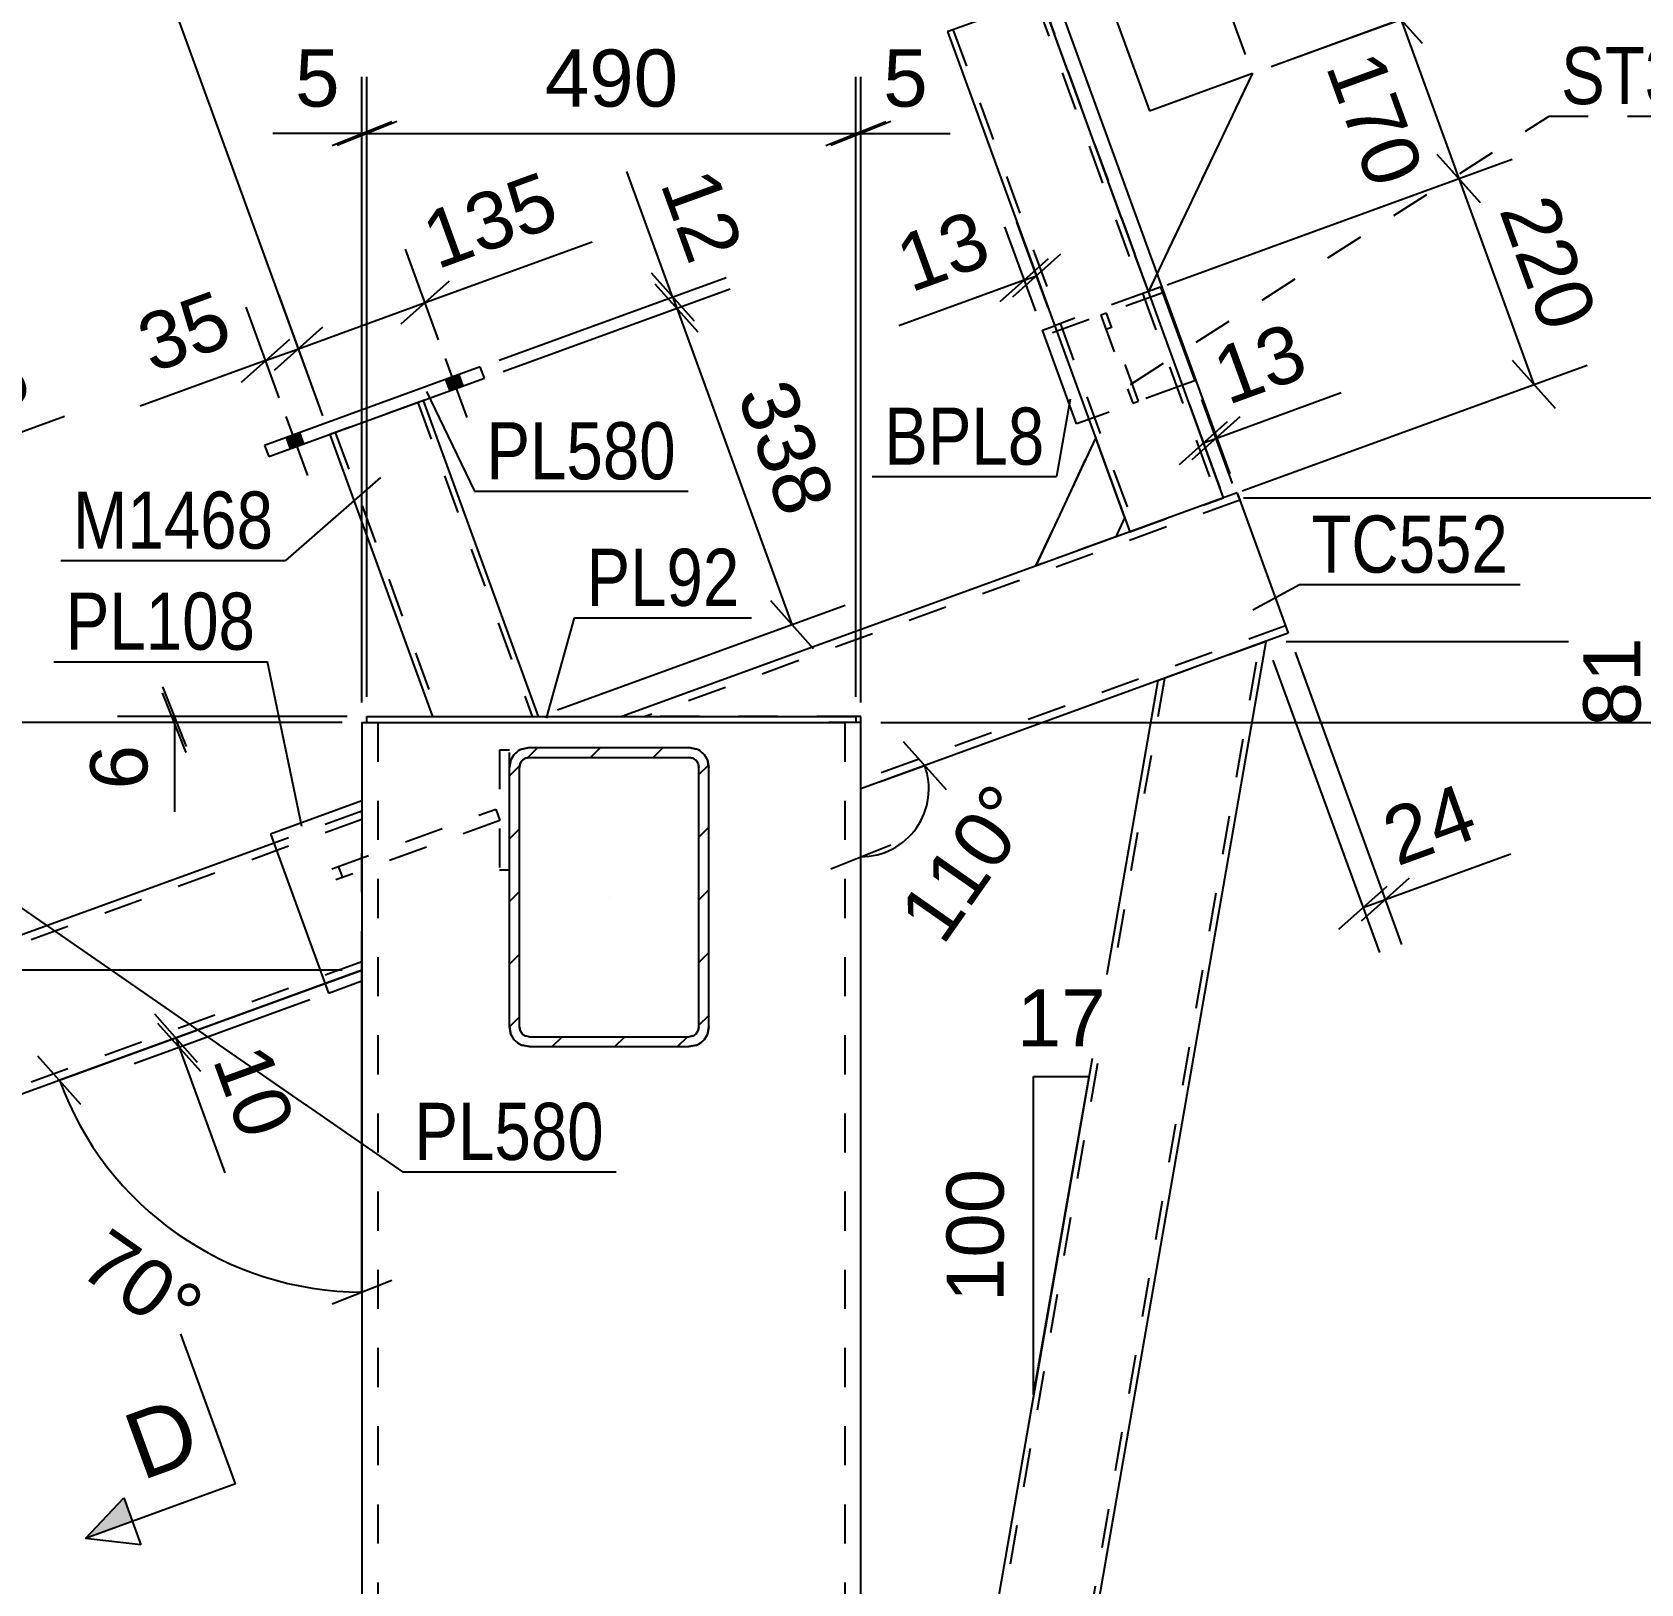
# Model space of a CAD drawing. Header units: millimetres. Extents: x -353 to 488, y -226 to 368.
# Drawn here: x -29 to 51.6, y 249.1 to 326.9 of the extents above; entities that cross this region are included whole.
import ezdxf

# ---------------------------------------------------------------- set-up
doc = ezdxf.new("R2010")
doc.units = ezdxf.units.MM
doc.linetypes.add('DXK_LINE_DOT2', pattern=[3.9198, 1.9599, -1.9599])
doc.linetypes.add('DXK_LINE_DOT3', pattern=[5.9187, 2.979, -0.9799, 0.9799, -0.9799])
doc.styles.add('Arial', font='ARIAL.TTF', dxfattribs={"height": 0.2})
doc.styles.add('Arial Narrow', font='ARIALN.TTF', dxfattribs={"height": 0.2})

# ---------------------------------------------------------------- blocks, each defined once
blk = doc.blocks.new('Part-284857872-1293 - 1136')
at = {"color": 7, "linetype": 'DXK_LINE_DOT2'}
for p, q in [((24.812, 312.769), (24.53, 312.666)), ((24.53, 312.666), (26.137, 308.25)), ((24.786, 311.962), (25.068, 312.064)), ((26.419, 308.352), (24.812, 312.769)), ((26.137, 308.25), (26.419, 308.352))]:
    blk.add_line(p, q, dxfattribs=at)
blk = doc.blocks.new('Part-284857872-1222 - 1136')
at = {"linetype": 'Continuous'}
h = blk.add_hatch(dxfattribs=at)
h.set_pattern_fill('', scale=0.7, style=0, pattern_type=0)
h.set_pattern_definition([(45, (-5.1124, 276.9896), (-1.57154, 1.57154), [])])
h.paths.add_polyline_path([(-5.112, 289.99), (-5.112, 276.99), (-5.036, 276.607), (-4.819, 276.282), (-4.495, 276.066), (-4.112, 275.99), (3.888, 275.99), (4.27, 276.066), (4.595, 276.282), (4.812, 276.607), (4.888, 276.99), (4.888, 289.99), (4.812, 290.372), (4.595, 290.697), (4.27, 290.913), (3.888, 290.99), (-4.112, 290.99), (-4.495, 290.913), (-4.819, 290.697), (-5.036, 290.372)])
h.paths.add_polyline_path([(-4.466, 290.343), (-4.304, 290.452), (-4.112, 290.49), (3.888, 290.49), (4.079, 290.452), (4.241, 290.343), (4.35, 290.181), (4.388, 289.99), (4.388, 276.99), (4.35, 276.798), (4.241, 276.636), (4.079, 276.528), (3.888, 276.49), (-4.112, 276.49), (-4.304, 276.528), (-4.466, 276.636), (-4.574, 276.798), (-4.612, 276.99), (-4.612, 289.99), (-4.574, 290.181)])
at = {"color": 7, "linetype": 'DXK_LINE_DOT2'}
for p, q in [((-5.112, 289.99), (-5.036, 290.372)), ((-4.495, 290.913), (-4.112, 290.99)), ((-4.112, 290.49), (-4.304, 290.452)), ((-4.112, 290.99), (3.888, 290.99)), ((-4.112, 290.49), (3.888, 290.49)), ((3.888, 290.99), (4.27, 290.913)), ((4.079, 290.452), (3.888, 290.49)), ((4.812, 290.372), (4.888, 289.99)), ((-5.112, 276.99), (-5.112, 289.99)), ((-4.574, 290.181), (-4.612, 289.99)), ((-4.612, 276.99), (-4.612, 289.99)), ((4.388, 289.99), (4.35, 290.181)), ((4.388, 276.99), (4.388, 289.99)), ((4.888, 276.99), (4.888, 289.99)), ((-5.036, 276.607), (-5.112, 276.99)), ((-4.612, 276.99), (-4.574, 276.798)), ((4.35, 276.798), (4.388, 276.99)), ((4.888, 276.99), (4.812, 276.607)), ((-4.112, 275.99), (-4.495, 276.066)), ((-4.304, 276.528), (-4.112, 276.49)), ((-4.112, 276.49), (3.888, 276.49)), ((-4.112, 275.99), (3.888, 275.99)), ((3.888, 276.49), (4.079, 276.528)), ((4.27, 276.066), (3.888, 275.99))]:
    blk.add_line(p, q, dxfattribs=at)
at = {"color": 2, "linetype": 'Continuous'}
for p, q in [((-5.036, 290.372), (-5.112, 289.99)), ((-4.112, 290.99), (-4.495, 290.913)), ((-4.304, 290.452), (-4.112, 290.49)), ((-4.112, 290.99), (3.888, 290.99)), ((-4.112, 290.49), (3.888, 290.49)), ((4.27, 290.913), (3.888, 290.99)), ((3.888, 290.49), (4.079, 290.452)), ((4.888, 289.99), (4.812, 290.372)), ((-5.112, 276.99), (-5.112, 289.99)), ((-4.612, 289.99), (-4.574, 290.181)), ((-4.612, 276.99), (-4.612, 289.99)), ((4.35, 290.181), (4.388, 289.99)), ((4.388, 276.99), (4.388, 289.99)), ((4.888, 276.99), (4.888, 289.99)), ((-5.112, 276.99), (-5.036, 276.607)), ((-4.574, 276.798), (-4.612, 276.99)), ((4.388, 276.99), (4.35, 276.798)), ((4.812, 276.607), (4.888, 276.99)), ((-4.495, 276.066), (-4.112, 275.99)), ((-4.112, 276.49), (-4.304, 276.528)), ((-4.112, 276.49), (3.888, 276.49)), ((-4.112, 275.99), (3.888, 275.99)), ((4.079, 276.528), (3.888, 276.49)), ((3.888, 275.99), (4.27, 276.066))]:
    blk.add_line(p, q, dxfattribs=at)
at = {"color": 7, "linetype": 'DXK_LINE_DOT3'}
blk.add_line((-0.112, 283.49), (-0.112, 283.49), dxfattribs=at)
at = {"color": 7, "linetype": 'DXK_LINE_DOT2'}
for centre, radius, start, end in [((-4.112, 289.99), 1, 112.5, 157.5), ((-4.112, 289.99), 0.5, 112.5, 157.5), ((3.888, 289.99), 0.5, 22.5, 67.5), ((3.888, 289.99), 1, 22.5, 67.5), ((-4.112, 276.99), 1, 202.5, 247.5), ((-4.112, 276.99), 0.5, 202.5, 247.5), ((3.888, 276.99), 0.5, 292.5, 337.5), ((3.888, 276.99), 1, 292.5, 337.5)]:
    blk.add_arc(centre, radius, start, end, dxfattribs=at)
at = {"color": 2, "linetype": 'Continuous'}
for centre, radius, start, end in [((-4.112, 289.99), 1, 112.5, 157.5), ((-4.112, 289.99), 0.5, 112.5, 157.5), ((3.888, 289.99), 0.5, 22.5, 67.5), ((3.888, 289.99), 1, 22.5, 67.5), ((-4.112, 276.99), 1, 202.5, 247.5), ((-4.112, 276.99), 0.5, 202.5, 247.5), ((3.888, 276.99), 0.5, 292.5, 337.5), ((3.888, 276.99), 1, 292.5, 337.5)]:
    blk.add_arc(centre, radius, start, end, dxfattribs=at)
blk = doc.blocks.new('Part-284857872-1226 - 1136')
at = {"color": 7, "linetype": 'DXK_LINE_DOT2'}
for p, q in [((-12.5, 287.376), (-38.205, 278.02)), ((-12.5, 287.801), (-16.908, 286.197)), ((-12.5, 279.82), (-12.5, 287.801)), ((-33.643, 280.106), (-37.637, 278.652)), ((-12.5, 280.246), (-35.913, 271.724)), ((-12.5, 279.82), (-14.343, 279.149)), ((-38.342, 278.396), (-35.776, 271.348)), ((-31.078, 273.058), (-35.072, 271.604))]:
    blk.add_line(p, q, dxfattribs=at)
at = {"color": 2, "linetype": 'Continuous'}
for p, q in [((-16.908, 286.197), (-33.643, 280.106)), ((-14.343, 279.149), (-31.078, 273.058)), ((-37.637, 278.652), (-38.342, 278.396)), ((-35.072, 271.604), (-35.776, 271.348))]:
    blk.add_line(p, q, dxfattribs=at)
blk = doc.blocks.new('Part-284857872-1292 - 1136')
at = {"color": 7, "linetype": 'DXK_LINE_DOT2'}
for p, q in [((27.629, 313.794), (21.709, 311.64)), ((26.911, 313.852), (22.212, 312.142)), ((28.623, 309.154), (23.925, 307.444))]:
    blk.add_line(p, q, dxfattribs=at)
at = {"color": 2, "linetype": 'Continuous'}
for p, q in [((27.526, 314.076), (26.911, 313.852)), ((27.526, 314.076), (29.236, 309.378)), ((21.606, 311.921), (22.212, 312.142)), ((23.316, 307.223), (21.606, 311.921)), ((29.236, 309.378), (28.623, 309.154)), ((23.925, 307.444), (23.316, 307.223))]:
    blk.add_line(p, q, dxfattribs=at)
blk = doc.blocks.new('Part-284857872-1290 - 1136')
at = {"color": 7, "linetype": 'DXK_LINE_DOT2'}
for p, q in [((21.28, 300.096), (24.267, 306.504)), ((24.267, 306.504), (25.722, 302.511)), ((25.722, 302.511), (25.274, 301.55)), ((25.274, 301.55), (21.28, 300.096))]:
    blk.add_line(p, q, dxfattribs=at)
blk = doc.blocks.new('Part-284857872-1313 - 1136')
at = {"color": 7, "linetype": 'DXK_LINE_DOT2'}
for p, q in [((-14.008, 284.912), (-5.792, 287.902)), ((-5.792, 287.902), (-5.587, 287.338)), ((-5.587, 287.338), (-13.803, 284.348)), ((-13.467, 284.47), (-13.672, 285.034))]:
    blk.add_line(p, q, dxfattribs=at)
blk = doc.blocks.new('Part-284857872-1243 - 1136')
at = {"color": 2, "linetype": 'Continuous'}
for p, q in [((-12.25, 292.239), (-12.25, 292.539)), ((-12.25, 292.539), (12.25, 292.539)), ((-12.25, 292.239), (-11.704, 292.239)), ((12.25, 292.239), (11.704, 292.239)), ((12.25, 292.539), (12.25, 292.239))]:
    blk.add_line(p, q, dxfattribs=at)
at = {"color": 7, "linetype": 'DXK_LINE_DOT2'}
blk.add_line((-11.704, 292.239), (11.704, 292.239), dxfattribs=at)
blk = doc.blocks.new('Part-284857872-1245 - 1136')
at = {"color": 2, "linetype": 'Continuous'}
for p, q in [((-17.079, 286.666), (-12.5, 288.333)), ((-17.079, 286.666), (-14.172, 278.679)), ((-14.172, 278.679), (-12.5, 279.288))]:
    blk.add_line(p, q, dxfattribs=at)
at = {"color": 7, "linetype": 'DXK_LINE_DOT2'}
blk.add_line((-12.5, 288.333), (-12.5, 279.288), dxfattribs=at)
blk = doc.blocks.new('Part-284857872-1296 - 1136')
at = {"color": 2, "linetype": 'Continuous'}
for p, q in [((-12.5, 292.239), (-12.5, 55.6)), ((-12.5, 292.239), (-12.25, 292.239)), ((-11.704, 292.239), (-10.9, 292.239)), ((-10.9, 292.239), (11.704, 292.239)), ((12.5, 292.239), (12.25, 292.239)), ((12.5, 55.6), (12.5, 292.239))]:
    blk.add_line(p, q, dxfattribs=at)
at = {"color": 7, "linetype": 'DXK_LINE_DOT2'}
for p, q in [((-12.378, 292.239), (-11.704, 292.239)), ((-11.7, 292.239), (-11.7, 55.6)), ((12.25, 292.239), (10.9, 292.239)), ((11.7, 292.239), (11.7, 55.6))]:
    blk.add_line(p, q, dxfattribs=at)
blk = doc.blocks.new('Part-284857872-1247 - 1136')
at = {"color": 7, "linetype": 'DXK_LINE_DOT2'}
for p, q in [((-5.036, 290.372), (-5.112, 289.99)), ((-4.112, 290.99), (-4.495, 290.913)), ((-4.304, 290.452), (-4.112, 290.49)), ((-4.112, 290.99), (3.888, 290.99)), ((-4.112, 290.49), (3.888, 290.49)), ((4.27, 290.913), (3.888, 290.99)), ((3.888, 290.49), (4.079, 290.452)), ((4.888, 289.99), (4.812, 290.372)), ((-5.112, 276.99), (-5.112, 289.99)), ((-4.612, 289.99), (-4.574, 290.181)), ((-4.612, 276.99), (-4.612, 289.99)), ((4.35, 290.181), (4.388, 289.99)), ((4.388, 276.99), (4.388, 289.99)), ((4.888, 276.99), (4.888, 289.99)), ((-5.112, 276.99), (-5.036, 276.607)), ((-4.574, 276.798), (-4.612, 276.99)), ((4.388, 276.99), (4.35, 276.798)), ((4.812, 276.607), (4.888, 276.99)), ((-4.495, 276.066), (-4.112, 275.99)), ((-4.112, 276.49), (-4.304, 276.528)), ((-4.112, 276.49), (3.888, 276.49)), ((-4.112, 275.99), (3.888, 275.99)), ((4.079, 276.528), (3.888, 276.49)), ((3.888, 275.99), (4.27, 276.066))]:
    blk.add_line(p, q, dxfattribs=at)
at = {"color": 7, "linetype": 'DXK_LINE_DOT3'}
blk.add_line((-0.112, 283.49), (-0.112, 283.49), dxfattribs=at)
at = {"color": 7, "linetype": 'DXK_LINE_DOT2'}
for centre, radius, start, end in [((-4.112, 289.99), 1, 112.5, 157.5), ((-4.112, 289.99), 0.5, 112.5, 157.5), ((3.888, 289.99), 0.5, 22.5, 67.5), ((3.888, 289.99), 1, 22.5, 67.5), ((-4.112, 276.99), 1, 202.5, 247.5), ((-4.112, 276.99), 0.5, 202.5, 247.5), ((3.888, 276.99), 0.5, 292.5, 337.5), ((3.888, 276.99), 1, 292.5, 337.5)]:
    blk.add_arc(centre, radius, start, end, dxfattribs=at)
blk = doc.blocks.new('Part-284857872-1267 - 1136')
at = {"color": 7, "linetype": 'DXK_LINE_DOT2'}
for p, q in [((-5.112, 290.854), (-5.612, 290.854)), ((-5.612, 290.854), (-5.612, 284.854)), ((-5.112, 284.854), (-5.112, 290.854)), ((-5.612, 284.854), (-5.112, 284.854))]:
    blk.add_line(p, q, dxfattribs=at)
blk = doc.blocks.new('Part-284857872-1287 - 1136')
at = {"color": 7, "linetype": 'DXK_LINE_DOT2'}
for p, q in [((21.534, 328.603), (24.496, 329.682)), ((24.496, 329.682), (26.962, 322.917)), ((26.911, 313.852), (21.534, 328.603)), ((32.126, 324.8), (26.911, 313.852)), ((26.962, 322.917), (32.126, 324.8))]:
    blk.add_line(p, q, dxfattribs=at)
blk = doc.blocks.new('Part-284857872-1272 - 1136')
at = {"color": 2, "linetype": 'Continuous'}
for p, q in [((31.36, 303.765), (0.519, 292.539)), ((31.36, 303.765), (33.925, 296.717)), ((33.925, 296.717), (12.5, 288.919)), ((12.5, 292.539), (12.25, 292.539)), ((12.5, 292.239), (12.5, 292.539))]:
    blk.add_line(p, q, dxfattribs=at)
at = {"color": 7, "linetype": 'DXK_LINE_DOT2'}
for p, q in [((31.497, 303.389), (1.688, 292.539)), ((31.44, 303.545), (31.36, 303.765)), ((33.788, 297.093), (12.5, 289.345)), ((12.25, 292.539), (0.519, 292.539)), ((12.5, 288.919), (12.5, 292.239))]:
    blk.add_line(p, q, dxfattribs=at)
blk = doc.blocks.new('Part-284857872-1273 - 1136')
at = {"color": 2, "linetype": 'Continuous'}
for p, q in [((12.5, 179.622), (32.811, 296.312)), ((27.393, 294.339), (12.5, 208.779))]:
    blk.add_line(p, q, dxfattribs=at)
at = {"color": 7, "linetype": 'DXK_LINE_DOT2'}
for p, q in [((12.5, 181.371), (32.486, 296.193)), ((32.811, 296.312), (27.393, 294.339)), ((27.718, 294.458), (12.5, 207.03)), ((12.5, 208.779), (12.5, 179.622))]:
    blk.add_line(p, q, dxfattribs=at)
blk = doc.blocks.new('Part-284857872-1277 - 1136')
at = {"color": 7, "linetype": 'DXK_LINE_DOT2'}
for p, q in [((-9.419, 308.398), (-14.118, 306.688)), ((-9.701, 308.295), (-3.966, 292.539)), ((-13.836, 306.79), (-8.649, 292.539)), ((-8.968, 292.539), (-3.647, 292.539))]:
    blk.add_line(p, q, dxfattribs=at)
at = {"color": 2, "linetype": 'Continuous'}
for p, q in [((-3.647, 292.539), (-9.419, 308.398)), ((-14.118, 306.688), (-8.968, 292.539))]:
    blk.add_line(p, q, dxfattribs=at)
blk = doc.blocks.new('Part-284857872-1278 - 1136')
at = {"color": 2, "linetype": 'Continuous'}
for p, q in [((-6.57, 310.073), (-17.377, 306.14)), ((-6.365, 309.509), (-6.57, 310.073)), ((-17.172, 305.576), (-6.365, 309.509)), ((-17.377, 306.14), (-17.172, 305.576))]:
    blk.add_line(p, q, dxfattribs=at)
blk = doc.blocks.new('Part-284857872-1286 - 1136')
at = {"color": 2, "linetype": 'Continuous'}
for p, q in [((16.88, 326.906), (21.447, 328.571)), ((16.837, 326.891), (16.88, 326.906)), ((16.837, 326.891), (25.979, 301.806)), ((30.678, 303.517), (26.911, 313.852))]:
    blk.add_line(p, q, dxfattribs=at)
at = {"color": 7, "linetype": 'DXK_LINE_DOT2'}
for p, q in [((21.253, 328.5), (30.396, 303.414)), ((21.492, 328.587), (21.447, 328.571)), ((21.492, 328.587), (21.447, 328.571)), ((21.534, 328.603), (21.492, 328.587)), ((21.492, 328.587), (21.534, 328.603)), ((21.534, 328.603), (26.911, 313.852)), ((17.119, 326.993), (17.14, 327.001)), ((17.119, 326.993), (26.262, 301.907)), ((25.98, 301.805), (30.678, 303.517)), ((25.979, 301.806), (25.98, 301.805))]:
    blk.add_line(p, q, dxfattribs=at)
blk = doc.blocks.new('Part-284857872-1289 - 1136')
at = {"color": 2, "linetype": 'Continuous'}
for p, q in [((24.267, 306.504), (21.28, 300.096)), ((24.267, 306.504), (25.722, 302.511)), ((25.722, 302.511), (25.274, 301.55))]:
    blk.add_line(p, q, dxfattribs=at)
at = {"color": 7, "linetype": 'DXK_LINE_DOT2'}
blk.add_line((25.274, 301.55), (21.28, 300.096), dxfattribs=at)
blk = doc.blocks.new('Part-284857872-1291 - 1136')
at = {"color": 7, "linetype": 'DXK_LINE_DOT2'}
blk.add_line((21.534, 328.603), (24.496, 329.682), dxfattribs=at)
at = {"color": 2, "linetype": 'Continuous'}
for p, q in [((24.496, 329.682), (26.962, 322.917)), ((26.911, 313.852), (21.534, 328.603)), ((32.126, 324.8), (26.911, 313.852)), ((26.962, 322.917), (32.126, 324.8))]:
    blk.add_line(p, q, dxfattribs=at)
blk = doc.blocks.new('Bolt-284857872-1322 - 1136')
at = {"linetype": 'Continuous'}
for points in [[(-7.651, 309.68), (-8.309, 309.44), (-8.104, 308.877), (-7.446, 309.116)], [(-7.651, 309.68), (-8.309, 309.44), (-8.104, 308.877), (-7.446, 309.116)], [(-15.638, 306.773), (-16.296, 306.533), (-16.091, 305.969), (-15.433, 306.209)], [(-15.638, 306.773), (-16.296, 306.533), (-16.091, 305.969), (-15.433, 306.209)]]:
    blk.add_hatch(color=1, dxfattribs=at).paths.add_polyline_path(points)
at = {"color": 1, "linetype": 'Continuous'}
for p, q in [((-8.322, 310.5), (-7.245, 307.54)), ((-8.322, 310.5), (-7.245, 307.54)), ((-7.651, 309.68), (-7.446, 309.116)), ((-7.651, 309.68), (-7.446, 309.116)), ((-8.309, 309.44), (-8.104, 308.877)), ((-8.309, 309.44), (-8.104, 308.877)), ((-16.309, 307.593), (-15.232, 304.633)), ((-16.309, 307.593), (-15.232, 304.633)), ((-16.296, 306.533), (-16.091, 305.969)), ((-16.296, 306.533), (-16.091, 305.969)), ((-15.638, 306.773), (-15.433, 306.209)), ((-15.638, 306.773), (-15.433, 306.209))]:
    blk.add_line(p, q, dxfattribs=at)
blk = doc.blocks.new('StraightDimension-284857872-19636 - 1136')
at = {"color": 7, "linetype": 'Continuous'}
for p, q in [((-5.425, 309.851), (5.95, 313.992)), ((4.349, 311.813), (2.195, 314.221)), ((3.272, 313.017), (9.044, 297.159)), ((7.967, 298.363), (10.121, 295.954)), ((-2.707, 292.881), (11.722, 298.133))]:
    blk.add_line(p, q, dxfattribs=at)
at = {"color": 0}
blk.add_wipeout([(8.209, 301.646), (12.156, 303.083), (9.464, 310.479), (5.517, 309.042)], dxfattribs=at)
at = {"color": 3, "style": 'Arial'}
blk.add_text('338', height=2.8652, rotation=-69.99825, dxfattribs=at).set_placement((6.286, 308.684))
blk = doc.blocks.new('AngleDimension-284857872-19152 - 1136')
at = {"color": 7, "linetype": 'Continuous'}
for p, q in [((-27.66, 274.302), (-12.5, 279.82)), ((-12.5, 263.687), (-12.5, 279.82)), ((-13.44, 279.478), (-27.66, 274.302)), ((-26.583, 273.098), (-28.737, 275.507)), ((-14, 263.087), (-11, 264.287))]:
    blk.add_line(p, q, dxfattribs=at)
blk.add_arc((-12.5, 279.82), 16.133, 199.99974, 270, dxfattribs=at)
at = {"color": 0}
blk.add_wipeout([(-21.711, 260.348), (-19.302, 263.789), (-25.238, 267.946), (-27.647, 264.505)], dxfattribs=at)
at = {"color": 3, "style": 'Arial'}
blk.add_text('70°', height=2.8652, rotation=-35.00199, dxfattribs=at).set_placement((-26.811, 264.653))
blk = doc.blocks.new('StraightDimension-284857872-19063 - 1136')
at = {"color": 7, "linetype": 'Continuous'}
for p, q in [((-79.72, 290.739), (-80.92, 293.739)), ((-13.5, 292.239), (-92.739, 292.239)), ((-80.32, 271.348), (-80.32, 292.239)), ((-80.92, 272.848), (-79.72, 269.848)), ((-36.777, 271.348), (-92.739, 271.348))]:
    blk.add_line(p, q, dxfattribs=at)
at = {"color": 0}
blk.add_wipeout([(-81.07, 285.729), (-85.27, 285.729), (-85.27, 277.858), (-81.07, 277.858)], dxfattribs=at)
at = {"color": 3, "style": 'Arial'}
blk.add_text('418', height=2.8652, rotation=90.00021, dxfattribs=at).set_placement((-81.67, 278.458))
at = {"color": 0, "linetype": 'Continuous'}
blk.add_wipeout([(-81.02, 292.839), (-81.02, 297.039), (-93.339, 297.039), (-93.339, 292.839)], dxfattribs=at)
at = {"color": 3, "linetype": 'Continuous', "style": 'Arial'}
blk.add_text('13923', height=2.8652, dxfattribs=at).set_placement((-92.739, 293.439))
blk = doc.blocks.new('StraightDimension-284857872-19088 - 1136')
at = {"color": 7, "linetype": 'Continuous'}
for p, q in [((12.25, 293.539), (12.25, 324.625)), ((12.5, 293.239), (12.5, 324.625)), ((10.75, 321.175), (13.75, 322.375)), ((14, 322.375), (11, 321.175)), ((12.25, 321.775), (12.5, 321.775)), ((12.5, 321.775), (16.974, 321.775)), ((12.5, 321.775), (16.974, 321.775))]:
    blk.add_line(p, q, dxfattribs=at)
at = {"color": 0}
blk.add_wipeout([(16.449, 322.525), (16.449, 326.725), (13.025, 326.725), (13.025, 322.525)], dxfattribs=at)
at = {"color": 3, "style": 'Arial'}
blk.add_text('5', height=2.865, dxfattribs=at).set_placement((13.625, 323.125))
blk = doc.blocks.new('StraightDimension-284857872-19089 - 1136')
at = {"color": 7, "linetype": 'Continuous'}
for p, q in [((-12.25, 293.539), (-12.25, 324.625)), ((12.25, 293.539), (12.25, 324.625)), ((-10.75, 322.375), (-13.75, 321.175)), ((-12.25, 321.775), (12.25, 321.775)), ((10.75, 321.175), (13.75, 322.375))]:
    blk.add_line(p, q, dxfattribs=at)
at = {"color": 0}
blk.add_wipeout([(3.935, 322.525), (3.935, 326.725), (-3.935, 326.725), (-3.935, 322.525)], dxfattribs=at)
at = {"color": 3, "style": 'Arial'}
blk.add_text('490', height=2.8652, dxfattribs=at).set_placement((-3.335, 323.125))
blk = doc.blocks.new('StraightDimension-284857872-19090 - 1136')
at = {"color": 7, "linetype": 'Continuous'}
for p, q in [((-12.5, 293.239), (-12.5, 324.625)), ((-12.25, 293.539), (-12.25, 324.625)), ((-12.5, 321.775), (-16.974, 321.775)), ((-12.5, 321.775), (-16.974, 321.775)), ((-14, 321.175), (-11, 322.375)), ((-10.75, 322.375), (-13.75, 321.175)), ((-12.5, 321.775), (-12.25, 321.775))]:
    blk.add_line(p, q, dxfattribs=at)
at = {"color": 0}
blk.add_wipeout([(-13.025, 322.525), (-13.025, 326.725), (-16.449, 326.725), (-16.449, 322.525)], dxfattribs=at)
at = {"color": 3, "style": 'Arial'}
blk.add_text('5', height=2.865, dxfattribs=at).set_placement((-15.849, 323.125))
blk = doc.blocks.new('AngleDimension-284857872-19109 - 1136')
at = {"color": 7, "linetype": 'Continuous'}
for p, q in [((21.162, 274.501), (23.94, 274.501)), ((21.162, 258.541), (23.94, 274.501)), ((21.162, 258.541), (21.162, 274.501)), ((22.71, 267.439), (23.94, 274.501))]:
    blk.add_line(p, q, dxfattribs=at)
at = {"color": 0}
for points in [[(25.374, 275.401), (25.374, 279.601), (19.727, 279.601), (19.727, 275.401)], [(20.262, 270.456), (16.062, 270.456), (16.062, 262.585), (20.262, 262.585)]]:
    blk.add_wipeout(points, dxfattribs=at)
at = {"color": 3, "style": 'Arial'}
blk.add_text('17', height=2.8652, dxfattribs=at).set_placement((20.327, 276.001))
blk.add_text('100', height=2.8652, rotation=90.00021, dxfattribs=at).set_placement((19.662, 263.185))
blk = doc.blocks.new('AngleDimension-284857872-19135 - 1136')
at = {"color": 7, "linetype": 'Continuous'}
for p, q in [((14.625, 291.289), (16.779, 288.88)), ((15.702, 290.084), (12.5, 288.919)), ((13.44, 289.261), (15.702, 290.084)), ((12.5, 285.511), (12.5, 288.919)), ((11, 284.911), (14, 286.111))]:
    blk.add_line(p, q, dxfattribs=at)
blk.add_arc((12.5, 288.919), 3.407, 270, 19.99994, dxfattribs=at)
at = {"color": 0}
blk.add_wipeout([(22.185, 287.918), (18.745, 290.327), (13.313, 282.569), (16.753, 280.16)], dxfattribs=at)
at = {"color": 3, "style": 'Arial'}
blk.add_text('110°', height=2.8652, rotation=54.99822, dxfattribs=at).set_placement((16.606, 280.996))
blk = doc.blocks.new('StraightDimension-284857872-19156 - 1136')
at = {"color": 7, "linetype": 'Continuous'}
for p, q in [((-22.503, 294.039), (-21.303, 291.039)), ((-21.303, 290.739), (-22.503, 293.739)), ((-13.25, 292.539), (-24.753, 292.539)), ((-13.5, 292.239), (-24.753, 292.239)), ((-21.903, 292.239), (-21.903, 292.539)), ((-21.903, 292.239), (-21.903, 287.766)), ((-21.903, 292.239), (-21.903, 287.766))]:
    blk.add_line(p, q, dxfattribs=at)
at = {"color": 0}
blk.add_wipeout([(-22.653, 291.714), (-26.853, 291.714), (-26.853, 288.291), (-22.653, 288.291)], dxfattribs=at)
at = {"color": 3, "style": 'Arial'}
blk.add_text('6', height=2.865, rotation=90.00021, dxfattribs=at).set_placement((-23.253, 288.891))
blk = doc.blocks.new('StraightDimension-284857872-19567 - 1136')
at = {"color": 7, "linetype": 'Continuous'}
for p, q in [((-8.664, 311.44), (-10.314, 315.974)), ((-14.46, 307.627), (-16.657, 313.665)), ((-8.135, 314.373), (-10.544, 312.219)), ((-15.682, 310.987), (-9.339, 313.296)), ((-16.887, 309.91), (-14.478, 312.064))]:
    blk.add_line(p, q, dxfattribs=at)
at = {"color": 0}
blk.add_wipeout([(-1.707, 316.872), (-3.143, 320.819), (-10.539, 318.127), (-9.103, 314.18)], dxfattribs=at)
at = {"color": 7, "linetype": 'Continuous'}
blk.add_line((-9.339, 313.296), (-0.957, 316.347), dxfattribs=at)
blk.add_line((-9.339, 313.296), (-0.957, 316.347), dxfattribs=at)
at = {"color": 3, "style": 'Arial'}
blk.add_text('135', height=2.8652, rotation=20.00196, dxfattribs=at).set_placement((-8.744, 314.949))
blk = doc.blocks.new('StraightDimension-284857872-19967 - 1136')
at = {"color": 7, "linetype": 'Continuous'}
for p, q in [((27.85, 314.195), (45.146, 320.496)), ((41.391, 320.725), (43.545, 318.317)), ((42.468, 319.521), (46.234, 309.185)), ((31.617, 303.859), (48.912, 310.161)), ((47.311, 307.981), (45.157, 310.389))]:
    blk.add_line(p, q, dxfattribs=at)
at = {"color": 0}
blk.add_wipeout([(46.403, 310.912), (50.349, 312.35), (47.655, 319.745), (43.708, 318.307)], dxfattribs=at)
at = {"color": 3, "style": 'Arial'}
blk.add_text('220', height=2.8652, rotation=-69.98107, dxfattribs=at).set_placement((44.477, 317.949))
blk = doc.blocks.new('StraightDimension-284857872-19568 - 1136')
at = {"color": 7, "linetype": 'Continuous'}
for p, q in [((-14.46, 307.627), (-16.657, 313.665)), ((-16.651, 308.532), (-18.302, 313.067)), ((-14.478, 312.064), (-16.887, 309.91)), ((-18.531, 309.312), (-16.123, 311.465)), ((-17.327, 310.389), (-15.682, 310.987))]:
    blk.add_line(p, q, dxfattribs=at)
at = {"color": 0}
blk.add_wipeout([(-18.077, 310.914), (-19.513, 314.861), (-24.82, 312.929), (-23.383, 308.982)], dxfattribs=at)
at = {"color": 7, "linetype": 'Continuous'}
blk.add_line((-17.327, 310.389), (-23.62, 308.098), dxfattribs=at)
blk.add_line((-17.327, 310.389), (-23.62, 308.098), dxfattribs=at)
at = {"color": 3, "style": 'Arial'}
blk.add_text('35', height=2.8652, rotation=20.00196, dxfattribs=at).set_placement((-23.025, 309.751))
blk = doc.blocks.new('StraightDimension-284857872-19758 - 1136')
at = {"color": 7, "linetype": 'Continuous'}
for p, q in [((-31.919, 293.93), (-36.762, 307.235)), ((-34.583, 305.634), (-36.991, 303.48)), ((-37.715, 290.118), (-43.105, 304.926)), ((-42.13, 302.248), (-35.787, 304.557)), ((-43.334, 301.172), (-40.926, 303.325))]:
    blk.add_line(p, q, dxfattribs=at)
at = {"color": 0}
blk.add_wipeout([(-28.154, 308.134), (-29.591, 312.08), (-36.987, 309.388), (-35.55, 305.441)], dxfattribs=at)
at = {"color": 7, "linetype": 'Continuous'}
blk.add_line((-35.787, 304.557), (-27.404, 307.608), dxfattribs=at)
blk.add_line((-35.787, 304.557), (-27.404, 307.608), dxfattribs=at)
at = {"color": 3, "style": 'Arial'}
blk.add_text('135', height=2.8652, rotation=20.00196, dxfattribs=at).set_placement((-35.192, 306.21))
blk = doc.blocks.new('StraightDimension-284857872-19637 - 1136')
at = {"color": 7, "linetype": 'Continuous'}
for p, q in [((-5.631, 310.415), (5.745, 314.556)), ((1.99, 314.785), (4.144, 312.377)), ((-5.425, 309.851), (5.95, 313.992)), ((4.349, 311.813), (2.195, 314.221)), ((3.067, 313.581), (3.272, 313.017))]:
    blk.add_line(p, q, dxfattribs=at)
at = {"color": 0}
blk.add_wipeout([(3.592, 314.331), (7.539, 315.767), (5.607, 321.074), (1.661, 319.637)], dxfattribs=at)
at = {"color": 7, "linetype": 'Continuous'}
blk.add_line((3.067, 313.581), (0.776, 319.874), dxfattribs=at)
blk.add_line((3.067, 313.581), (0.776, 319.874), dxfattribs=at)
at = {"color": 3, "style": 'Arial'}
blk.add_text('12', height=2.8652, rotation=-69.99825, dxfattribs=at).set_placement((2.43, 319.279))
blk = doc.blocks.new('StraightDimension-284857872-19825 - 1136')
at = {"color": 7, "linetype": 'Continuous'}
for p, q in [((28.965, 308.215), (30.497, 304.012)), ((29.579, 308.438), (31.111, 304.235)), ((28.472, 305.189), (30.879, 307.344)), ((31.493, 307.567), (29.085, 305.413)), ((29.676, 306.267), (30.289, 306.49))]:
    blk.add_line(p, q, dxfattribs=at)
at = {"color": 0}
blk.add_wipeout([(35.831, 309.308), (34.393, 313.254), (29.087, 311.321), (30.525, 307.375)], dxfattribs=at)
at = {"color": 7, "linetype": 'Continuous'}
blk.add_line((30.289, 306.49), (36.581, 308.784), dxfattribs=at)
blk.add_line((30.289, 306.49), (36.581, 308.784), dxfattribs=at)
at = {"color": 3, "style": 'Arial'}
blk.add_text('13', height=2.8652, rotation=20.02487, dxfattribs=at).set_placement((30.883, 308.144))
blk = doc.blocks.new('StraightDimension-284857872-19968 - 1136')
at = {"color": 7, "linetype": 'Continuous'}
for p, q in [((33.066, 325.142), (41.812, 328.329)), ((38.48, 328.711), (40.635, 326.303)), ((39.557, 327.507), (42.467, 319.521)), ((27.85, 314.195), (44.722, 320.342)), ((43.545, 318.317), (41.39, 320.724))]:
    blk.add_line(p, q, dxfattribs=at)
at = {"color": 0}
blk.add_wipeout([(37.709, 318.122), (41.655, 319.559), (38.96, 326.955), (35.014, 325.517)], dxfattribs=at)
at = {"color": 3, "style": 'Arial'}
blk.add_text('170', height=2.8652, rotation=-69.98107, dxfattribs=at).set_placement((35.783, 325.159))
blk = doc.blocks.new('StraightDimension-284857872-19969 - 1136')
at = {"color": 7, "linetype": 'Continuous'}
for p, q in [((36.015, 335.476), (38.169, 333.068)), ((25.436, 330.024), (39.77, 335.247)), ((37.092, 334.272), (39.557, 327.507)), ((33.066, 325.142), (42.235, 328.483)), ((40.634, 326.303), (38.48, 328.711))]:
    blk.add_line(p, q, dxfattribs=at)
at = {"color": 0}
blk.add_wipeout([(40.376, 327.448), (44.323, 328.886), (41.628, 336.282), (37.682, 334.844)], dxfattribs=at)
at = {"color": 3, "style": 'Arial'}
blk.add_text('144', height=2.8652, rotation=-69.98107, dxfattribs=at).set_placement((38.451, 334.485))
blk = doc.blocks.new('StraightDimension-284857872-21434 - 1136')
at = {"color": 7, "linetype": 'Continuous'}
for p, q in [((-15.283, 278.807), (-24.084, 275.604)), ((-15.112, 278.337), (-23.913, 275.134)), ((-22.906, 277.629), (-20.752, 275.22)), ((-20.581, 274.75), (-22.734, 277.159)), ((-21.829, 276.425), (-21.658, 275.955))]:
    blk.add_line(p, q, dxfattribs=at)
at = {"color": 0}
blk.add_wipeout([(-18.842, 270.411), (-14.895, 271.848), (-16.827, 277.154), (-20.773, 275.718)], dxfattribs=at)
at = {"color": 7, "linetype": 'Continuous'}
blk.add_line((-21.658, 275.955), (-19.367, 269.661), dxfattribs=at)
blk.add_line((-21.658, 275.955), (-19.367, 269.661), dxfattribs=at)
at = {"color": 3, "style": 'Arial'}
blk.add_text('10', height=2.8652, rotation=-69.99825, dxfattribs=at).set_placement((-20.004, 275.359))
blk = doc.blocks.new('StraightDimension-284857872-21490 - 1136')
at = {"color": 7, "linetype": 'Continuous'}
for p, q in [((31.784, 325.739), (23.679, 347.983)), ((24.051, 330.904), (18.514, 346.101)), ((25.859, 346.382), (23.451, 344.228)), ((19.489, 343.423), (24.655, 345.305)), ((18.285, 342.346), (20.693, 344.5))]:
    blk.add_line(p, q, dxfattribs=at)
at = {"color": 0}
blk.add_wipeout([(32.287, 348.884), (30.849, 352.83), (23.454, 350.136), (24.891, 346.19)], dxfattribs=at)
at = {"color": 7, "linetype": 'Continuous'}
blk.add_line((24.655, 345.305), (33.037, 348.359), dxfattribs=at)
blk.add_line((24.655, 345.305), (33.037, 348.359), dxfattribs=at)
at = {"color": 3, "style": 'Arial'}
blk.add_text('110', height=2.8652, rotation=20.01915, dxfattribs=at).set_placement((25.25, 346.959))
blk = doc.blocks.new('StraightDimension-284857872-22024 - 1136')
at = {"color": 7, "linetype": 'Continuous'}
for p, q in [((-65.984, 279.82), (-65.984, 288.741)), ((-65.984, 279.82), (-65.984, 288.741)), ((-66.584, 281.32), (-65.384, 278.32)), ((-13.5, 279.82), (-68.834, 279.82)), ((-65.984, 271.348), (-65.984, 279.82)), ((-65.384, 269.848), (-66.584, 272.848)), ((-36.777, 271.348), (-68.834, 271.348))]:
    blk.add_line(p, q, dxfattribs=at)
at = {"color": 0}
blk.add_wipeout([(-66.734, 288.216), (-70.934, 288.216), (-70.934, 280.345), (-66.734, 280.345)], dxfattribs=at)
at = {"color": 3, "style": 'Arial'}
blk.add_text('169', height=2.8652, rotation=90.00021, dxfattribs=at).set_placement((-67.334, 280.945))
blk = doc.blocks.new('StraightDimension-284857872-22444 - 1136')
at = {"color": 7, "linetype": 'Continuous'}
for p, q in [((52.326, 305.017), (53.526, 302.017)), ((31.678, 303.517), (65.344, 303.517)), ((52.926, 296.312), (52.926, 303.517)), ((53.526, 294.812), (52.326, 297.812)), ((33.811, 296.312), (82.444, 296.312))]:
    blk.add_line(p, q, dxfattribs=at)
at = {"color": 0}
blk.add_wipeout([(57.876, 303.85), (53.676, 303.85), (53.676, 295.979), (57.876, 295.979)], dxfattribs=at)
at = {"color": 3, "style": 'Arial'}
blk.add_text('144', height=2.8652, rotation=90.00021, dxfattribs=at).set_placement((57.276, 296.579))
at = {"color": 0, "linetype": 'Continuous'}
blk.add_wipeout([(65.944, 304.117), (65.944, 308.317), (53.626, 308.317), (53.626, 304.117)], dxfattribs=at)
at = {"color": 3, "linetype": 'Continuous', "style": 'Arial'}
blk.add_text('14149', height=2.8652, dxfattribs=at).set_placement((54.226, 304.717))
blk = doc.blocks.new('StraightDimension-284857872-22445 - 1136')
at = {"color": 7, "linetype": 'Continuous'}
for p, q in [((52.326, 297.812), (53.526, 294.812)), ((33.811, 296.312), (82.444, 296.312)), ((52.926, 292.239), (52.926, 296.312)), ((53.526, 290.739), (52.326, 293.739)), ((13.5, 292.239), (69.844, 292.239))]:
    blk.add_line(p, q, dxfattribs=at)
at = {"color": 0, "linetype": 'Continuous'}
blk.add_wipeout([(83.044, 296.912), (83.044, 301.112), (70.726, 301.112), (70.726, 296.912)], dxfattribs=at)
at = {"color": 3, "linetype": 'Continuous', "style": 'Arial'}
blk.add_text('14005', height=2.8652, dxfattribs=at).set_placement((71.326, 297.512))
at = {"color": 0}
blk.add_wipeout([(52.176, 297.099), (47.976, 297.099), (47.976, 291.452), (52.176, 291.452)], dxfattribs=at)
at = {"color": 3, "style": 'Arial'}
blk.add_text('81', height=2.8652, rotation=90.00021, dxfattribs=at).set_placement((51.576, 292.052))
blk = doc.blocks.new('StraightDimension-284857872-22446 - 1136')
at = {"color": 7, "linetype": 'Continuous'}
for p, q in [((53.526, 290.739), (52.326, 293.739)), ((13.5, 292.239), (69.844, 292.239)), ((52.926, 179.622), (52.926, 292.239)), ((52.326, 181.122), (53.526, 178.122)), ((13.5, 179.622), (65.344, 179.622))]:
    blk.add_line(p, q, dxfattribs=at)
at = {"color": 0, "linetype": 'Continuous'}
blk.add_wipeout([(70.444, 292.839), (70.444, 297.039), (58.126, 297.039), (58.126, 292.839)], dxfattribs=at)
at = {"color": 0}
blk.add_wipeout([(52.176, 240.978), (47.976, 240.978), (47.976, 230.883), (52.176, 230.883)], dxfattribs=at)
at = {"color": 3, "linetype": 'Continuous', "style": 'Arial'}
blk.add_text('13923', height=2.8652, dxfattribs=at).set_placement((58.726, 293.439))
at = {"color": 3, "style": 'Arial'}
blk.add_text('2252', height=2.8652, rotation=90.00021, dxfattribs=at).set_placement((51.576, 231.483))
blk = doc.blocks.new('StraightDimension-284857872-22481 - 1136')
at = {"color": 7, "linetype": 'Continuous'}
for p, q in [((33.153, 295.372), (38.491, 280.707)), ((34.267, 295.777), (39.605, 281.112)), ((36.466, 281.885), (38.874, 284.039)), ((39.988, 284.444), (37.58, 282.29)), ((37.67, 282.962), (38.784, 283.367))]:
    blk.add_line(p, q, dxfattribs=at)
at = {"color": 0}
blk.add_wipeout([(44.327, 286.183), (42.891, 290.13), (37.584, 288.198), (39.021, 284.252)], dxfattribs=at)
at = {"color": 7, "linetype": 'Continuous'}
blk.add_line((38.784, 283.367), (45.077, 285.658), dxfattribs=at)
blk.add_line((38.784, 283.367), (45.077, 285.658), dxfattribs=at)
at = {"color": 3, "style": 'Arial'}
blk.add_text('24', height=2.8652, rotation=20.00196, dxfattribs=at).set_placement((39.379, 285.021))
blk = doc.blocks.new('StraightDimension-284857872-28257 - 1136')
at = {"color": 7, "linetype": 'Continuous'}
for p, q in [((21.264, 312.861), (19.72, 317.103)), ((21.87, 313.082), (20.326, 317.324)), ((19.49, 313.348), (21.899, 315.502)), ((22.505, 315.723), (20.097, 313.569)), ((20.695, 314.425), (21.301, 314.646))]:
    blk.add_line(p, q, dxfattribs=at)
at = {"color": 0}
blk.add_wipeout([(19.945, 314.951), (18.508, 318.897), (13.202, 316.966), (14.638, 313.019)], dxfattribs=at)
at = {"color": 7, "linetype": 'Continuous'}
blk.add_line((20.695, 314.425), (14.401, 312.135), dxfattribs=at)
blk.add_line((20.695, 314.425), (14.401, 312.135), dxfattribs=at)
at = {"color": 3, "style": 'Arial'}
blk.add_text('13', height=2.8652, rotation=20.00196, dxfattribs=at).set_placement((14.997, 313.788))
blk = doc.blocks.new('StraightDimension-284857872-35057 - 1136')
at = {"color": 7, "linetype": 'Continuous'}
for p, q in [((31.018, 304.705), (12.358, 355.973)), ((16.477, 327.933), (6.983, 354.017)), ((14.537, 354.372), (12.128, 352.218)), ((7.958, 351.339), (13.332, 353.295)), ((6.753, 350.262), (9.162, 352.416))]:
    blk.add_line(p, q, dxfattribs=at)
at = {"color": 0}
blk.add_wipeout([(20.965, 356.871), (19.529, 360.818), (12.133, 358.126), (13.569, 354.179)], dxfattribs=at)
at = {"color": 7, "linetype": 'Continuous'}
blk.add_line((13.332, 353.295), (21.715, 356.346), dxfattribs=at)
blk.add_line((13.332, 353.295), (21.715, 356.346), dxfattribs=at)
at = {"color": 3, "style": 'Arial'}
blk.add_text('114', height=2.8652, rotation=20.00196, dxfattribs=at).set_placement((13.928, 354.948))
blk = doc.blocks.new('StraightDimension-284857872-35058 - 1136')
at = {"color": 7, "linetype": 'Continuous'}
for p, q in [((16.477, 327.933), (6.983, 354.017)), ((6.753, 350.262), (9.162, 352.416)), ((-25.886, 339.021), (7.958, 351.339)), ((-14.46, 307.627), (-26.861, 341.699)), ((-24.681, 340.097), (-27.09, 337.944))]:
    blk.add_line(p, q, dxfattribs=at)
at = {"color": 0}
blk.add_wipeout([(-5.523, 347.231), (-6.959, 351.177), (-14.355, 348.485), (-12.919, 344.538)], dxfattribs=at)
at = {"color": 3, "style": 'Arial'}
blk.add_text('720', height=2.8652, rotation=20.00196, dxfattribs=at).set_placement((-12.56, 345.307))
blk = doc.blocks.new('StraightDimension-284857872-35059 - 1136')
at = {"color": 7, "linetype": 'Continuous'}
for p, q in [((-14.46, 307.627), (-26.861, 341.699)), ((-27.09, 337.944), (-24.681, 340.097)), ((-52.048, 329.498), (-25.886, 339.021)), ((-37.715, 290.118), (-53.023, 332.176)), ((-50.844, 330.575), (-53.252, 328.421))]:
    blk.add_line(p, q, dxfattribs=at)
at = {"color": 0}
blk.add_wipeout([(-35.525, 336.311), (-36.962, 340.257), (-44.358, 337.565), (-42.922, 333.618)], dxfattribs=at)
at = {"color": 3, "style": 'Arial'}
blk.add_text('557', height=2.8652, rotation=20.00196, dxfattribs=at).set_placement((-42.563, 334.387))
blk = doc.blocks.new('Mark-284857872-19183 - 1136')
at = {"color": 30, "linetype": 'Continuous'}
for p, q in [((-9.267, 308.848), (-6.863, 303.838)), ((-6.863, 303.838), (3.841, 303.838))]:
    blk.add_line(p, q, dxfattribs=at)
at = {"color": 0}
blk.add_wipeout([(3.241, 304.438), (3.241, 307.438), (-6.263, 307.438), (-6.263, 304.438)], dxfattribs=at)
blk.add_wipeout([(3.241, 304.438), (3.241, 307.438), (-6.263, 307.438), (-6.263, 304.438)], dxfattribs=at)
at = {"color": 3, "style": 'Arial Narrow'}
blk.add_text('PL580', height=2.8633, dxfattribs=at).set_placement((-6.263, 304.438))
blk = doc.blocks.new('Mark-284857872-19144 - 1136')
at = {"color": 30, "linetype": 'Continuous'}
for p in [(-27.946, 295.293), (-15.521, 287.036)]:
    blk.add_line(p, (-17.242, 295.293), dxfattribs=at)
at = {"color": 0}
blk.add_wipeout([(-17.842, 295.893), (-17.842, 298.893), (-27.346, 298.893), (-27.346, 295.893)], dxfattribs=at)
blk.add_wipeout([(-17.842, 295.893), (-17.842, 298.893), (-27.346, 298.893), (-27.346, 295.893)], dxfattribs=at)
at = {"color": 3, "style": 'Arial Narrow'}
blk.add_text('PL108', height=2.8633, dxfattribs=at).set_placement((-27.346, 295.893))
blk = doc.blocks.new('Mark-284857872-19171 - 1136')
at = {"color": 30, "linetype": 'Continuous'}
for p, q in [((32.149, 297.888), (34.483, 299.159)), ((34.483, 299.159), (45.548, 299.159))]:
    blk.add_line(p, q, dxfattribs=at)
at = {"color": 0}
blk.add_wipeout([(44.948, 299.759), (44.948, 302.759), (35.083, 302.759), (35.083, 299.759)], dxfattribs=at)
blk.add_wipeout([(44.948, 299.759), (44.948, 302.759), (35.083, 302.759), (35.083, 299.759)], dxfattribs=at)
at = {"color": 3, "style": 'Arial Narrow'}
blk.add_text('TC552', height=2.8633, dxfattribs=at).set_placement((35.083, 299.759))
blk = doc.blocks.new('Mark-284857872-19179 - 1136')
at = {"color": 30, "linetype": 'Continuous'}
for p in [(-11.563, 304.535), (-27.586, 300.361)]:
    blk.add_line(p, (-16.334, 300.361), dxfattribs=at)
at = {"color": 0}
blk.add_wipeout([(-16.934, 300.961), (-16.934, 303.961), (-26.986, 303.961), (-26.986, 300.961)], dxfattribs=at)
blk.add_wipeout([(-16.934, 300.961), (-16.934, 303.961), (-26.986, 303.961), (-26.986, 300.961)], dxfattribs=at)
at = {"color": 3, "style": 'Arial Narrow'}
blk.add_text('M1468', height=2.8633, dxfattribs=at).set_placement((-26.986, 300.961))
blk = doc.blocks.new('Mark-284857872-19192 - 1136')
at = {"color": 30, "linetype": 'Continuous'}
for p, q in [((-3.251, 292.465), (-1.848, 297.493)), ((-1.848, 297.493), (7.028, 297.493))]:
    blk.add_line(p, q, dxfattribs=at)
at = {"color": 0}
blk.add_wipeout([(6.428, 298.093), (6.428, 301.093), (-1.248, 301.093), (-1.248, 298.093)], dxfattribs=at)
blk.add_wipeout([(6.428, 298.093), (6.428, 301.093), (-1.248, 301.093), (-1.248, 298.093)], dxfattribs=at)
at = {"color": 3, "style": 'Arial Narrow'}
blk.add_text('PL92', height=2.8633, dxfattribs=at).set_placement((-1.248, 298.093))
blk = doc.blocks.new('Mark-284857872-19844 - 1136')
at = {"color": 30, "linetype": 'Continuous'}
for p in [(22.998, 308.459), (13.071, 304.571)]:
    blk.add_line(p, (22.31, 304.571), dxfattribs=at)
at = {"color": 0}
blk.add_wipeout([(21.71, 305.171), (21.71, 308.171), (13.671, 308.171), (13.671, 305.171)], dxfattribs=at)
blk.add_wipeout([(21.71, 305.171), (21.71, 308.171), (13.671, 308.171), (13.671, 305.171)], dxfattribs=at)
at = {"color": 3, "style": 'Arial Narrow'}
blk.add_text('BPL8', height=2.8633, dxfattribs=at).set_placement((13.671, 305.171))
blk = doc.blocks.new('Mark-284857872-21667 - 1136')
at = {"color": 30, "linetype": 'DXK_LINE_DOT2'}
for p, q in [((26.014, 309.198), (46.998, 322.649)), ((46.998, 322.649), (56.052, 322.649))]:
    blk.add_line(p, q, dxfattribs=at)
at = {"color": 0}
blk.add_wipeout([(55.452, 323.249), (55.452, 326.249), (47.598, 326.249), (47.598, 323.249)], dxfattribs=at)
blk.add_wipeout([(55.452, 323.249), (55.452, 326.249), (47.598, 326.249), (47.598, 323.249)], dxfattribs=at)
at = {"color": 3, "style": 'Arial Narrow'}
blk.add_text('ST36', height=2.8633, dxfattribs=at).set_placement((47.598, 323.249))
blk = doc.blocks.new('SectionMark-284857872-21795 - 1136')
at = {"linetype": 'Continuous'}
for points in [[(-46.052, 312.736), (-45.624, 311.562), (-48.401, 311.881)], [(-24.441, 253.36), (-24.013, 252.186), (-26.363, 251.331)]]:
    blk.add_hatch(color=6, dxfattribs=at).paths.add_polyline_path(points)
at = {"color": 6, "linetype": 'Continuous'}
for p, q in [((-48.401, 311.881), (-46.48, 313.911)), ((-45.624, 311.562), (-46.48, 313.911)), ((-48.401, 311.881), (-45.624, 311.562)), ((-26.363, 251.331), (-24.441, 253.36)), ((-24.441, 253.36), (-23.586, 251.011)), ((-23.586, 251.011), (-26.363, 251.331))]:
    blk.add_line(p, q, dxfattribs=at)
at = {"color": 0, "linetype": 'Continuous'}
for points in [[(-40.028, 309.342), (-41.225, 312.631), (-44.392, 311.478), (-43.195, 308.189)], [(-20.383, 255.369), (-21.581, 258.658), (-24.747, 257.506), (-23.55, 254.217)]]:
    blk.add_wipeout(points, dxfattribs=at)
at = {"color": 6, "linetype": 'Continuous'}
for p, q in [((-40.884, 314.617), (-48.401, 311.881)), ((-40.884, 314.617), (-38.147, 307.1)), ((-18.845, 254.067), (-21.581, 261.584)), ((-18.845, 254.067), (-26.363, 251.331))]:
    blk.add_line(p, q, dxfattribs=at)
at = {"color": 3, "linetype": 'Continuous', "style": 'Arial'}
for p in [(-43.195, 308.189), (-23.55, 254.217)]:
    blk.add_text('D', height=3.343, rotation=20.00196, dxfattribs=at).set_placement(p)
blk = doc.blocks.new('Mark-284857872-29814 - 1136')
at = {"color": 30, "linetype": 'Continuous'}
for p, q in [((-38.34, 289.011), (-10.472, 269.711)), ((-10.472, 269.711), (0.232, 269.711))]:
    blk.add_line(p, q, dxfattribs=at)
at = {"color": 0}
blk.add_wipeout([(-0.368, 270.311), (-0.368, 273.311), (-9.872, 273.311), (-9.872, 270.311)], dxfattribs=at)
blk.add_wipeout([(-0.368, 270.311), (-0.368, 273.311), (-9.872, 273.311), (-9.872, 270.311)], dxfattribs=at)
at = {"color": 3, "style": 'Arial Narrow'}
blk.add_text('PL580', height=2.8633, dxfattribs=at).set_placement((-9.872, 270.311))

msp = doc.modelspace()

# ---------------------------------------------------------------- block references
for name in ['Part-284857872-1287 - 1136', 'Part-284857872-1291 - 1136', 'Part-284857872-1286 - 1136', 'Part-284857872-1292 - 1136', 'Part-284857872-1293 - 1136', 'Bolt-284857872-1322 - 1136', 'Part-284857872-1278 - 1136', 'Part-284857872-1277 - 1136', 'Part-284857872-1290 - 1136', 'Part-284857872-1289 - 1136', 'Part-284857872-1272 - 1136', 'Part-284857872-1273 - 1136', 'Part-284857872-1296 - 1136', 'Part-284857872-1243 - 1136', 'Part-284857872-1267 - 1136', 'Part-284857872-1222 - 1136', 'Part-284857872-1247 - 1136', 'Part-284857872-1245 - 1136', 'Part-284857872-1313 - 1136', 'Part-284857872-1226 - 1136']:
    msp.add_blockref(name, (0, 0))

# ---------------------------------------------------------------- next in the draw order: block references
for name in ['StraightDimension-284857872-19967 - 1136', 'StraightDimension-284857872-19636 - 1136', 'AngleDimension-284857872-19135 - 1136', 'AngleDimension-284857872-19152 - 1136', 'AngleDimension-284857872-19109 - 1136']:
    msp.add_blockref(name, (0, 0))

# ---------------------------------------------------------------- next in the draw order: block references
for name in ['StraightDimension-284857872-19968 - 1136', 'StraightDimension-284857872-19088 - 1136', 'StraightDimension-284857872-19825 - 1136', 'StraightDimension-284857872-19063 - 1136']:
    msp.add_blockref(name, (0, 0))

# ---------------------------------------------------------------- next in the draw order: block references
for name in ['StraightDimension-284857872-19969 - 1136', 'StraightDimension-284857872-19089 - 1136', 'StraightDimension-284857872-19758 - 1136', 'StraightDimension-284857872-22444 - 1136', 'StraightDimension-284857872-21434 - 1136']:
    msp.add_blockref(name, (0, 0))

# ---------------------------------------------------------------- next in the draw order: block references
for name in ['StraightDimension-284857872-21490 - 1136', 'StraightDimension-284857872-19090 - 1136', 'StraightDimension-284857872-28257 - 1136', 'Mark-284857872-19192 - 1136', 'StraightDimension-284857872-22445 - 1136']:
    msp.add_blockref(name, (0, 0))

# ---------------------------------------------------------------- next in the draw order: block references
for name in ['StraightDimension-284857872-19567 - 1136', 'Mark-284857872-19171 - 1136', 'StraightDimension-284857872-22446 - 1136', 'StraightDimension-284857872-19156 - 1136']:
    msp.add_blockref(name, (0, 0))

# ---------------------------------------------------------------- next in the draw order: block references
for name in ['StraightDimension-284857872-19637 - 1136', 'StraightDimension-284857872-19568 - 1136', 'StraightDimension-284857872-22481 - 1136', 'StraightDimension-284857872-22024 - 1136']:
    msp.add_blockref(name, (0, 0))

# ---------------------------------------------------------------- next in the draw order: block references
msp.add_blockref('StraightDimension-284857872-35057 - 1136', (0, 0))

# ---------------------------------------------------------------- next in the draw order: block references
for name in ['StraightDimension-284857872-35058 - 1136', 'Mark-284857872-21667 - 1136']:
    msp.add_blockref(name, (0, 0))

# ---------------------------------------------------------------- next in the draw order: block references
for name in ['StraightDimension-284857872-35059 - 1136', 'Mark-284857872-19183 - 1136', 'Mark-284857872-19844 - 1136']:
    msp.add_blockref(name, (0, 0))

# ---------------------------------------------------------------- next in the draw order: block references
for name in ['Mark-284857872-19179 - 1136', 'Mark-284857872-19144 - 1136']:
    msp.add_blockref(name, (0, 0))

# ---------------------------------------------------------------- next in the draw order: block references
msp.add_blockref('SectionMark-284857872-21795 - 1136', (0, 0))

# ---------------------------------------------------------------- next in the draw order: block references
msp.add_blockref('Mark-284857872-29814 - 1136', (0, 0))

doc.saveas('drawing.dxf')
